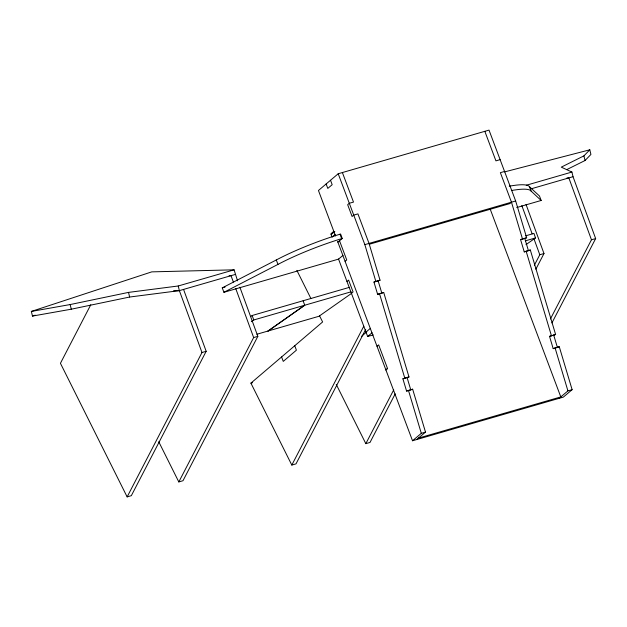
<?xml version="1.0" encoding="UTF-8"?>
<svg xmlns="http://www.w3.org/2000/svg" width="627" height="627" viewBox="0 0 627 627"><rect width="100%" height="100%" fill="white"/><g stroke="black" fill="none" stroke-linecap="round" stroke-linejoin="round"><path stroke-width="0.94" d="M90.79 304.73L60.435 363.292L127.14 496.89L131.333 495.675L206.173 351.3L183.554 289.415M127.14 496.89L201.98 352.515L206.173 351.3M158.756 441.769L178.813 481.936L253.653 337.561L257.838 336.346L239.875 287.205M257.838 336.346L182.998 480.721L178.813 481.936M319.558 315.843L322.615 321.964L250.91 383.136L291.821 465.077L363.778 326.244M365.721 329.371L296.007 463.862L291.821 465.077M336.237 384.382L365.831 443.657L393.717 389.861M395.206 393.85L370.016 442.443L365.831 443.657M534.384 265.182L539.792 254.742L543.985 253.535L526.022 204.386M535.866 269.187L543.985 253.535M550.435 318.939L591.457 239.788L595.65 238.581L573.031 176.696L571.918 172.049L561.283 167.143L583.925 155.864L589.803 149.806L590.916 154.454L585.046 160.512L566.753 169.619M551.917 322.944L595.65 238.581M361.654 336.229L366.771 331.863M387.533 368.488L385.887 369.883L387.533 368.488L378.653 344.866L377.007 346.261M337.577 241.371L412.527 440.757L563.344 397.11L572.122 389.673L559.284 346.77L553.194 348.636L549.526 336.378L555.616 334.512L530.332 250.024L524.25 251.889L520.582 239.632L526.664 237.758L515.66 200.985L489.021 130.11L338.204 173.757L318.445 190.49L335.523 235.917M333.807 231.339L330.86 233.84L332.114 237.155L335.163 234.576M331.142 234.576L334.826 231.457M337.882 242.179L342.264 238.472L340.602 234.036L339.991 234.216A71.047 11.858 -20.6 0 0 315.561 242.571L309.424 244.945A71.047 11.858 -20.6 0 0 276.303 259.962L222.264 287.864L223.925 292.292L338.556 259.116L342.953 255.401M345.085 261.357L346.739 259.962L339.56 240.886M346.974 281.507L348.62 280.112L353.064 291.923L351.418 293.318M504.563 171.453L500.37 172.668L511.475 202.2L509.829 203.595L369.264 244.271M365.988 332.075L370.408 328.336M338.502 258.975L367.649 336.503L372.07 332.765M412.527 440.757L421.305 433.32L425.498 432.113L412.652 389.202L406.57 391.076L402.902 378.81L408.984 376.945L383.708 292.456L377.626 294.329L373.958 282.064L380.04 280.198L369.037 243.417L357.931 213.893L353.746 215.1L352.1 216.495L347.656 204.684L349.302 203.289L353.495 202.082L342.389 172.55M416.72 439.543L425.498 432.113M559.151 398.317L567.929 390.887L572.122 389.673M250.565 316.619L252.156 315.499L349.451 287.338M251.364 321.659L253.755 319.982L351.042 291.821M268.097 331.001L304.714 305.231L303.123 300.748M525.982 244.64L535.536 237.915L533.938 233.432L525.598 235.846M268.003 331.025L304.714 305.231M351.684 293.287L318.963 316.274L256.905 334.238M223.925 292.292L277.973 264.398A71.047 11.858 -20.6 0 1 311.086 249.374L317.231 246.999A71.047 11.858 -20.6 0 1 341.66 238.644L342.264 238.472M373.958 282.064L380.04 280.198M520.582 239.632L526.664 237.758M377.626 294.329L383.708 292.456M524.25 251.889L530.332 250.024M402.902 378.81L408.984 376.945M549.526 336.378L555.616 334.512M406.57 391.076L412.652 389.202M553.194 348.636L559.284 346.77M235.219 274.461L179.361 290.63L129.632 297.033L71.282 309.197L32.463 316.079L31.35 311.431L151.758 271.867L234.106 269.822L237.547 280.833M32.463 316.079L35.245 315.162M500.119 159.642L495.933 160.857L484.828 131.325M31.35 311.431L70.161 304.557L128.511 292.394L178.248 285.983L234.106 269.822M526.296 185.255L571.918 172.049M531.14 188.821L573.031 176.696M338.204 173.757L364.843 244.632L515.66 200.985M222.264 287.864L225.085 287.048M516.726 207.537L541.156 200.468L539.494 196.032L529.439 186.689A71.047 11.858 -20.6 0 0 515.841 185.184L511.836 185.749A71.047 11.858 -20.6 0 0 509.234 186.195M525.34 240.862L535.536 237.915M367.649 336.503L373.269 334.881M250.91 383.136L252.579 382.65M418.366 438.148L560.804 396.922L490.29 209.355M504.657 171.876L589.803 149.806M566.902 177.958L568.846 177.911L591.457 239.788M229.09 275.723L231.034 275.676L233.362 282.048M173.554 290.771L179.361 290.63L201.98 352.515M529.439 186.689L531.108 191.117L541.156 200.468M296.861 270.378L310.827 298.358M294.745 345.743L296.406 350.172L283.255 361.387L281.594 356.959M330.523 180.262L332.185 184.691L327.796 188.413L326.126 183.985M339.991 234.216L341.66 238.644M276.303 259.962L277.973 264.398M521.829 205.601L532.143 233.816M533.804 238.362L539.792 254.742M235.689 288.42L253.653 337.561M252.156 315.499L253.755 319.982M524.768 238.417L528.436 250.675M553.719 335.163L557.387 347.421M511.475 202.2L522.479 238.973M526.147 251.231L551.423 335.719M555.091 347.977L567.929 390.887M378.144 280.857L381.812 293.115M407.095 377.603L410.763 389.861M364.843 244.632L375.847 281.413M379.515 293.671L404.799 378.159M408.467 390.417L421.305 433.32M583.925 155.864L585.046 160.512M178.248 285.983L179.361 290.63M128.511 292.394L129.632 297.033M70.161 304.557L71.282 309.197M511.781 190.467A71.047 11.858 -20.6 0 1 513.505 190.177L517.51 189.613A71.047 11.858 -20.6 0 1 531.108 191.117"/></g></svg>
